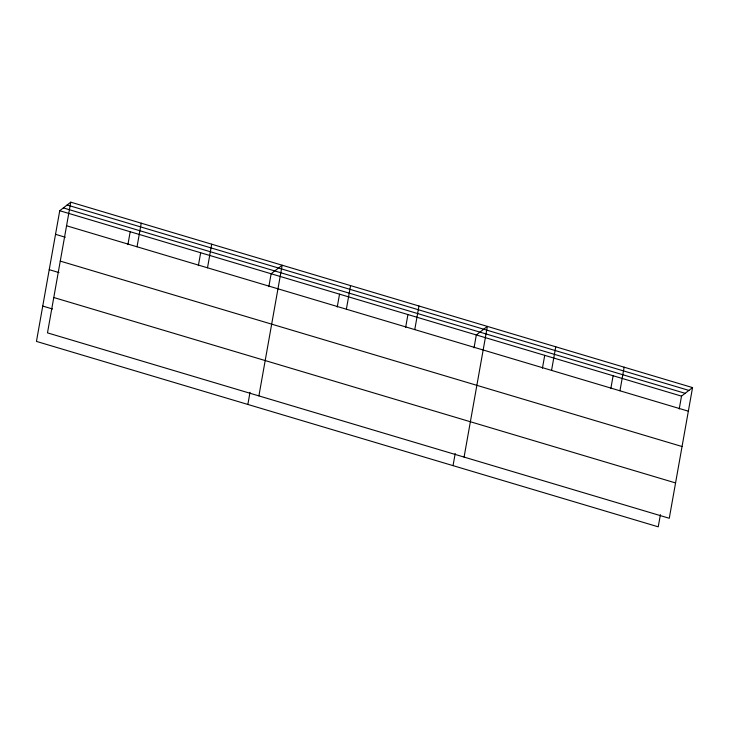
<?xml version="1.0" encoding="UTF-8"?>
<svg xmlns="http://www.w3.org/2000/svg" width="729" height="729" viewBox="0 0 729 729"><rect width="100%" height="100%" fill="white"/><g stroke="black" fill="none" stroke-linecap="round" stroke-linejoin="round"><path stroke-width="1.09" d="M70.768 202.17L47.485 332.861L669.268 518.273L692.55 387.591L70.768 202.17L59.732 210.727L36.45 341.409L658.232 526.83L660.401 514.674M127.903 244.616L130.199 231.74M137.034 246.785L141.235 223.183M198.37 265.629L200.666 252.753M207.501 267.798L211.702 244.197M247.86 404.449L250.02 392.302M268.846 286.643L271.133 273.767L282.169 265.21L258.895 395.902M337.235 307.037L339.532 294.17M346.366 309.205L350.567 285.613M405.634 327.43L407.93 314.563M414.765 329.599L418.965 306.007M453.046 465.64L455.206 453.493M474.032 347.824L476.319 334.957L487.364 326.401L464.081 457.083M542.431 368.218L544.718 355.351M551.552 370.387L555.753 346.794M610.82 388.621L613.116 375.745M619.951 390.79L624.152 367.188M679.218 409.015L681.515 396.139L692.55 387.591M67.123 204.995L688.905 390.407M63.368 207.911L685.16 393.323M59.732 210.727L681.515 396.139M66.567 225.771L688.349 411.183M55.522 234.328L65.282 237.235M60.27 261.11L682.052 446.522M49.235 269.666L58.985 272.573M53.782 297.514L675.564 482.935M42.747 306.071L52.506 308.987"/></g></svg>
